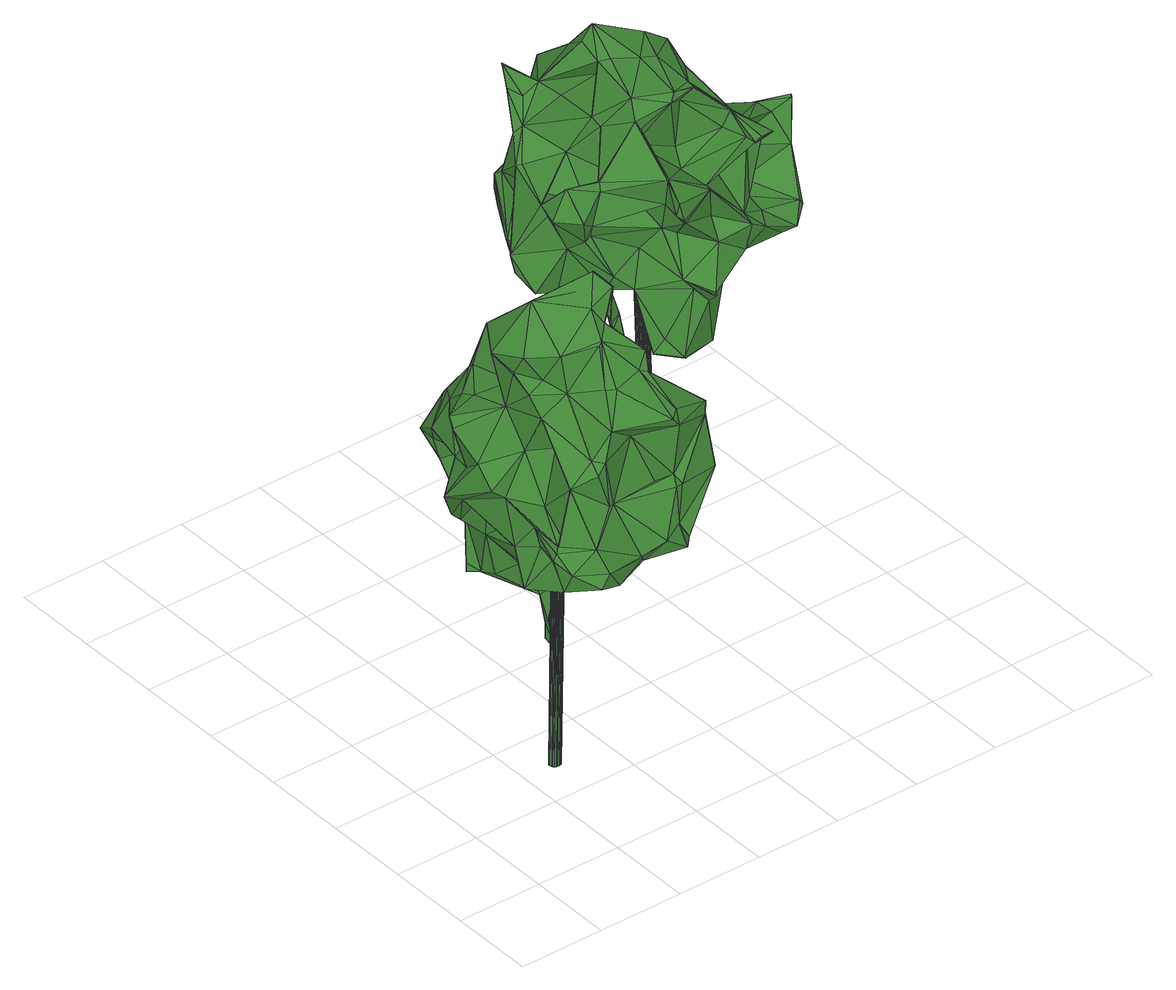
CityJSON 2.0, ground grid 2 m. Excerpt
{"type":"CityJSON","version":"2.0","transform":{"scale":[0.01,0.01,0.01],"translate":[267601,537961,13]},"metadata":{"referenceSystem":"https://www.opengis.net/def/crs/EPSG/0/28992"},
"CityObjects":{
"tree1":{"type":"SolitaryVegetationObject","attributes":{"gtid":345,"crown_width_m":5.55,"crown_median_z":20.7,"crown_r50_m":0.27,"crown_porosity":0.901,"trunk_H_m":7.05,"trunk_DBH_m":0.258,"trunk_radius_m":0.129,"trunk_base_height_m":13.65,"original_gtid":"346"},"geometry":[{"type":"Solid","lod":"3","boundaries":[[[[0,1,2]],[[3,4,5]],[[6,7,8]],[[9,10,11]],[[12,13,14]],[[12,15,16]],[[17,18,19]],[[20,21,22]],[[23,24,25]],[[26,27,28]],[[29,30,31]],[[32,33,34]],[[35,36,37]],[[38,39,40]],[[39,41,40]],[[42,43,44]],[[45,46,47]],[[48,49,50]],[[49,51,52]],[[53,54,29]],[[55,56,57]],[[58,59,10]],[[60,61,62]],[[0,63,8]],[[64,34,33]],[[65,66,67]],[[68,7,6]],[[69,70,71]],[[27,72,16]],[[73,74,66]],[[48,75,49]],[[24,43,25]],[[6,63,76]],[[77,78,79]],[[77,80,78]],[[81,82,60]],[[53,23,54]],[[83,84,85]],[[61,86,62]],[[87,88,89]],[[50,86,87]],[[64,90,91]],[[35,92,36]],[[93,94,95]],[[96,85,84]],[[97,98,55]],[[99,100,77]],[[93,95,101]],[[102,24,31]],[[87,61,88]],[[82,89,60]],[[88,60,89]],[[103,104,93]],[[103,93,97]],[[53,31,24]],[[105,71,17]],[[106,107,108]],[[89,48,50]],[[89,50,87]],[[109,103,110]],[[90,66,74]],[[29,31,53]],[[70,17,71]],[[88,61,60]],[[87,86,61]],[[94,104,111]],[[112,113,114]],[[37,36,115]],[[48,105,116]],[[50,49,45]],[[103,117,104]],[[27,16,118]],[[107,119,108]],[[120,121,122]],[[123,121,120]],[[72,124,22]],[[53,24,23]],[[17,19,105]],[[71,48,125]],[[71,105,48]],[[103,57,46]],[[25,43,126]],[[42,126,43]],[[127,22,124]],[[128,129,124]],[[0,2,63]],[[39,38,64]],[[130,131,132]],[[133,65,134]],[[113,135,114]],[[136,38,137]],[[137,138,136]],[[72,27,26]],[[90,68,6]],[[58,10,9]],[[122,8,7]],[[37,79,35]],[[39,64,33]],[[139,126,55]],[[107,98,119]],[[72,21,16]],[[71,140,69]],[[63,141,76]],[[142,76,141]],[[90,136,138]],[[90,6,91]],[[138,143,144]],[[145,144,146]],[[143,146,144]],[[140,89,82]],[[116,75,48]],[[41,147,148]],[[149,150,99]],[[50,44,86]],[[83,137,148]],[[148,147,84]],[[148,84,83]],[[139,25,126]],[[11,151,9]],[[7,152,122]],[[153,14,13]],[[39,106,41]],[[123,120,150]],[[149,79,37]],[[113,59,58]],[[113,58,135]],[[5,62,102]],[[9,135,58]],[[154,18,92]],[[155,49,52]],[[28,105,19]],[[28,19,26]],[[60,62,81]],[[55,57,97]],[[79,156,154]],[[157,158,78]],[[159,160,161]],[[6,8,63]],[[57,56,47]],[[18,162,19]],[[92,163,36]],[[78,158,164]],[[99,150,120]],[[122,99,120]],[[90,67,66]],[[134,165,166]],[[167,158,157]],[[168,111,169]],[[97,170,171]],[[93,170,97]],[[135,9,112]],[[135,112,114]],[[134,172,173]],[[59,113,112]],[[29,141,3]],[[142,141,29]],[[99,79,149]],[[77,79,99]],[[168,169,174]],[[175,165,168]],[[99,152,100]],[[176,100,152]],[[177,127,178]],[[177,178,80]],[[179,180,77]],[[26,19,162]],[[16,15,118]],[[181,117,109]],[[122,152,99]],[[68,152,7]],[[176,152,68]],[[44,56,55]],[[110,155,182]],[[37,150,149]],[[37,123,150]],[[73,66,65]],[[85,143,83]],[[137,83,143]],[[129,157,183]],[[41,106,147]],[[100,184,179]],[[77,100,179]],[[80,180,177]],[[20,16,21]],[[57,47,46]],[[104,117,185]],[[164,158,186]],[[145,146,165]],[[38,40,137]],[[52,118,15]],[[78,80,178]],[[127,124,129]],[[128,124,72]],[[128,72,26]],[[187,188,189]],[[172,190,191]],[[70,81,5]],[[77,180,80]],[[169,111,12]],[[165,134,65]],[[165,65,145]],[[14,169,12]],[[151,192,173]],[[74,176,68]],[[45,103,46]],[[103,109,117]],[[97,57,103]],[[106,108,147]],[[138,137,143]],[[140,71,125]],[[20,22,193]],[[194,195,177]],[[23,25,139]],[[11,192,151]],[[193,190,172]],[[194,131,191]],[[172,191,131]],[[73,192,11]],[[65,192,73]],[[111,168,94]],[[13,196,197]],[[44,50,198]],[[44,198,56]],[[154,162,18]],[[5,81,62]],[[116,105,28]],[[102,43,24]],[[62,43,102]],[[130,59,112]],[[132,199,177]],[[200,201,106]],[[202,203,115]],[[112,9,130]],[[156,186,157]],[[167,157,186]],[[54,142,29]],[[197,196,204]],[[203,161,160]],[[62,86,43]],[[176,74,100]],[[90,74,68]],[[140,82,81]],[[81,69,140]],[[12,196,13]],[[0,8,122]],[[91,34,64]],[[202,115,18]],[[163,115,36]],[[18,115,163]],[[39,33,200]],[[162,154,156]],[[157,162,156]],[[26,162,157]],[[35,79,154]],[[35,154,92]],[[70,5,202]],[[94,93,104]],[[181,15,12]],[[109,15,181]],[[139,98,107]],[[205,206,207]],[[171,98,97]],[[139,55,98]],[[201,208,142]],[[76,142,208]],[[119,98,171]],[[209,54,139]],[[139,54,23]],[[78,183,157]],[[32,76,33]],[[107,106,209]],[[209,139,107]],[[137,40,148]],[[41,148,40]],[[11,184,73]],[[73,184,74]],[[74,184,100]],[[92,18,163]],[[187,184,11]],[[101,171,170]],[[134,166,175]],[[165,175,166]],[[16,196,12]],[[200,106,39]],[[95,207,206]],[[101,206,210]],[[95,206,101]],[[210,206,171]],[[211,110,103]],[[211,103,45]],[[89,125,48]],[[12,185,181]],[[155,110,211]],[[155,52,182]],[[179,184,187]],[[51,75,116]],[[79,164,156]],[[78,164,79]],[[81,70,69]],[[140,125,89]],[[147,206,205]],[[171,206,147]],[[91,6,34]],[[127,129,178]],[[159,161,5]],[[104,185,111]],[[90,138,67]],[[189,188,130]],[[11,188,187]],[[186,158,167]],[[33,76,208]],[[33,208,200]],[[116,28,51]],[[52,51,28]],[[52,28,118]],[[118,28,27]],[[209,201,54]],[[209,212,201]],[[201,142,54]],[[42,55,126]],[[44,55,42]],[[86,44,43]],[[157,129,128]],[[157,128,26]],[[177,199,194]],[[127,177,193]],[[13,197,153]],[[15,109,182]],[[15,182,52]],[[101,170,93]],[[179,189,177]],[[179,177,180]],[[213,177,189]],[[187,189,179]],[[65,67,145]],[[130,151,173]],[[51,49,75]],[[132,177,213]],[[132,213,130]],[[3,141,2]],[[213,189,130]],[[199,132,131]],[[190,195,191]],[[194,191,195]],[[194,199,131]],[[172,131,173]],[[130,173,131]],[[190,193,195]],[[151,130,9]],[[138,144,67]],[[145,67,144]],[[171,147,108]],[[171,108,119]],[[134,193,172]],[[174,169,14]],[[174,14,193]],[[193,14,153]],[[193,22,127]],[[174,193,134]],[[177,195,193]],[[155,211,49]],[[49,211,45]],[[56,198,47]],[[16,20,196]],[[147,205,84]],[[2,141,63]],[[197,193,153]],[[175,174,134]],[[168,174,175]],[[197,204,193]],[[64,38,90]],[[136,90,38]],[[84,205,96]],[[203,202,161]],[[207,214,96]],[[161,202,5]],[[146,143,85]],[[3,5,30]],[[3,30,29]],[[102,31,30]],[[5,102,30]],[[204,196,20]],[[204,20,193]],[[156,164,186]],[[178,183,78]],[[178,129,183]],[[171,101,210]],[[165,214,207]],[[146,214,165]],[[215,214,146]],[[215,96,214]],[[205,207,96]],[[123,203,121]],[[165,95,168]],[[94,168,95]],[[95,165,207]],[[76,34,6]],[[32,34,76]],[[18,17,202]],[[17,70,202]],[[209,106,212]],[[201,200,208]],[[45,198,50]],[[47,198,45]],[[122,121,0]],[[106,201,212]],[[85,96,215]],[[85,215,146]],[[0,121,1]],[[2,1,121]],[[160,2,121]],[[160,121,203]],[[160,3,2]],[[123,115,203]],[[37,115,123]],[[5,4,159]],[[159,4,160]],[[3,160,4]],[[12,111,185]],[[181,185,117]],[[22,21,72]],[[110,182,109]],[[133,192,65]],[[133,134,192]],[[134,173,192]],[[10,188,11]],[[10,59,188]],[[130,188,59]],[[216,217,218]],[[216,218,219]],[[219,218,220]],[[219,220,221]],[[218,217,222]],[[218,222,220]],[[220,222,223]],[[220,223,221]],[[222,217,224]],[[222,224,223]],[[223,224,225]],[[223,225,221]],[[224,217,226]],[[224,226,225]],[[225,226,227]],[[225,227,221]],[[226,217,228]],[[226,228,227]],[[227,228,229]],[[227,229,221]],[[228,217,230]],[[228,230,229]],[[229,230,231]],[[229,231,221]],[[230,217,232]],[[230,232,231]],[[231,232,233]],[[231,233,221]],[[232,217,234]],[[232,234,233]],[[233,234,235]],[[233,235,221]],[[234,217,236]],[[234,236,235]],[[235,236,237]],[[235,237,221]],[[236,217,238]],[[236,238,237]],[[237,238,239]],[[237,239,221]],[[238,217,240]],[[238,240,239]],[[239,240,241]],[[239,241,221]],[[240,217,242]],[[240,242,241]],[[241,242,243]],[[241,243,221]],[[242,217,244]],[[242,244,243]],[[243,244,245]],[[243,245,221]],[[244,217,246]],[[244,246,245]],[[245,246,247]],[[245,247,221]],[[246,217,248]],[[246,248,247]],[[247,248,249]],[[247,249,221]],[[248,217,250]],[[248,250,249]],[[249,250,251]],[[249,251,221]],[[250,217,252]],[[250,252,251]],[[251,252,253]],[[251,253,221]],[[252,217,254]],[[252,254,253]],[[253,254,255]],[[253,255,221]],[[254,217,256]],[[254,256,255]],[[255,256,257]],[[255,257,221]],[[256,217,258]],[[256,258,257]],[[257,258,259]],[[257,259,221]],[[258,217,260]],[[258,260,259]],[[259,260,261]],[[259,261,221]],[[260,217,262]],[[260,262,261]],[[261,262,263]],[[261,263,221]],[[262,217,264]],[[262,264,263]],[[263,264,265]],[[263,265,221]],[[264,217,216]],[[264,216,265]],[[265,216,219]],[[265,219,221]]]]}]},
"tree2":{"type":"SolitaryVegetationObject","attributes":{"gtid":350,"crown_width_m":5.95,"crown_median_z":20.98,"crown_r50_m":0.283,"crown_porosity":0.896,"trunk_H_m":7.39,"trunk_DBH_m":0.288,"trunk_radius_m":0.144,"trunk_base_height_m":13.59,"original_gtid":"351"},"geometry":[{"type":"Solid","lod":"3","boundaries":[[[[266,267,268]],[[269,270,271]],[[272,270,269]],[[273,274,275]],[[276,277,278]],[[279,280,281]],[[282,283,284]],[[285,286,287]],[[288,289,290]],[[291,292,293]],[[294,295,296]],[[297,298,299]],[[300,301,302]],[[303,293,304]],[[303,291,293]],[[305,290,306]],[[305,306,307]],[[308,309,310]],[[311,273,312]],[[311,312,306]],[[313,314,315]],[[316,288,317]],[[318,283,319]],[[309,320,310]],[[309,301,320]],[[321,322,323]],[[324,325,326]],[[327,328,329]],[[267,330,331]],[[332,322,333]],[[334,335,336]],[[337,338,339]],[[340,341,342]],[[343,344,345]],[[346,274,281]],[[347,285,348]],[[286,285,347]],[[315,314,349]],[[281,274,279]],[[350,351,352]],[[290,353,354]],[[290,354,306]],[[355,356,269]],[[289,288,296]],[[279,274,273]],[[324,357,358]],[[359,360,336]],[[361,362,327]],[[266,362,361]],[[363,364,365]],[[366,319,283]],[[343,367,344]],[[368,369,304]],[[296,370,371]],[[300,320,301]],[[342,341,301]],[[372,367,352]],[[373,374,375]],[[281,280,346]],[[268,376,333]],[[293,368,304]],[[292,368,293]],[[368,292,377]],[[375,378,289]],[[379,337,339]],[[380,381,362]],[[382,383,353]],[[275,274,276]],[[357,384,385]],[[386,335,334]],[[387,332,350]],[[388,389,303]],[[306,318,390]],[[391,392,393]],[[269,393,392]],[[394,372,395]],[[338,396,397]],[[346,380,277]],[[340,370,341]],[[371,370,340]],[[398,314,313]],[[399,360,359]],[[316,400,401]],[[275,401,400]],[[350,402,387]],[[340,342,371]],[[382,403,383]],[[369,404,304]],[[403,382,374]],[[403,374,405]],[[406,300,407]],[[406,407,408]],[[336,360,334]],[[409,329,328]],[[383,283,353]],[[410,411,412]],[[393,271,325]],[[313,413,398]],[[414,415,391]],[[381,346,416]],[[322,417,418]],[[315,349,419]],[[420,421,402]],[[422,343,345]],[[423,319,366]],[[315,413,313]],[[424,425,426]],[[427,428,429]],[[346,381,380]],[[316,430,288]],[[354,353,283]],[[354,283,306]],[[431,310,320]],[[338,397,339]],[[271,393,269]],[[316,365,432]],[[296,430,370]],[[280,416,346]],[[409,416,280]],[[328,416,409]],[[301,341,302]],[[277,323,418]],[[380,323,277]],[[284,272,356]],[[433,414,434]],[[435,436,437]],[[438,439,440]],[[295,309,437]],[[416,441,381]],[[272,442,335]],[[443,300,406]],[[277,418,278]],[[383,284,283]],[[266,361,330]],[[387,444,424]],[[268,362,266]],[[445,423,446]],[[445,446,447]],[[390,448,449]],[[336,335,442]],[[419,438,440]],[[419,349,438]],[[450,451,376]],[[452,352,367]],[[370,430,302]],[[377,453,421]],[[392,391,454]],[[274,346,276]],[[306,283,318]],[[332,455,351]],[[267,376,268]],[[439,299,298]],[[376,332,333]],[[344,367,372]],[[348,345,344]],[[394,456,372]],[[271,412,411]],[[348,422,345]],[[457,458,424]],[[277,276,346]],[[459,374,373]],[[405,374,459]],[[405,459,373]],[[355,454,460]],[[461,454,415]],[[456,344,372]],[[289,296,462]],[[437,462,296]],[[463,365,316]],[[347,348,456]],[[456,348,344]],[[421,368,377]],[[292,464,465]],[[291,464,292]],[[464,291,466]],[[467,287,337]],[[452,367,343]],[[461,468,460]],[[355,460,468]],[[469,456,394]],[[303,470,422]],[[343,422,470]],[[372,451,450]],[[368,420,369]],[[421,420,368]],[[304,470,303]],[[399,471,360]],[[472,473,357]],[[419,299,413]],[[419,413,315]],[[326,357,324]],[[324,393,325]],[[317,290,305]],[[288,290,317]],[[432,430,316]],[[474,385,384]],[[421,475,402]],[[324,391,393]],[[447,461,476]],[[421,453,475]],[[477,272,284]],[[477,284,383]],[[331,478,469]],[[415,454,391]],[[461,460,454]],[[286,479,472]],[[296,288,430]],[[466,291,480]],[[469,481,267]],[[326,410,472]],[[410,326,325]],[[466,482,483]],[[484,483,482]],[[408,425,424]],[[320,443,431]],[[383,403,477]],[[326,472,357]],[[476,485,447]],[[376,451,332]],[[322,332,458]],[[429,318,423]],[[429,423,445]],[[439,298,426]],[[486,476,487]],[[425,408,407]],[[477,403,442]],[[405,442,403]],[[488,489,490]],[[467,389,285]],[[290,289,378]],[[397,482,339]],[[386,482,397]],[[267,266,330]],[[491,352,452]],[[491,350,352]],[[438,492,413]],[[493,413,492]],[[488,490,494]],[[488,494,495]],[[470,452,343]],[[405,399,359]],[[491,452,470]],[[454,355,269]],[[392,454,269]],[[347,479,286]],[[427,409,280]],[[353,378,382]],[[290,378,353]],[[424,444,475]],[[402,475,444]],[[317,496,400]],[[477,442,272]],[[440,439,363]],[[304,404,470]],[[363,439,432]],[[439,426,432]],[[497,472,410]],[[429,445,485]],[[330,361,498]],[[361,327,498]],[[331,330,474]],[[418,323,322]],[[483,386,334]],[[362,321,323]],[[362,323,380]],[[336,442,359]],[[360,471,334]],[[499,435,500]],[[427,501,409]],[[433,501,427]],[[363,365,278]],[[369,420,402]],[[431,443,502]],[[491,404,350]],[[453,431,502]],[[431,453,377]],[[388,285,389]],[[438,299,439]],[[413,299,438]],[[373,375,462]],[[503,397,504]],[[500,435,431]],[[310,431,435]],[[427,429,505]],[[456,384,473]],[[471,436,435]],[[476,461,487]],[[423,468,461]],[[355,468,423]],[[322,458,457]],[[463,276,365]],[[463,275,276]],[[437,309,308]],[[426,407,432]],[[363,297,440]],[[397,503,386]],[[432,365,364]],[[505,429,485]],[[437,373,462]],[[436,399,373]],[[436,373,437]],[[483,500,465]],[[500,431,465]],[[314,398,493]],[[330,498,474]],[[463,401,275]],[[316,401,463]],[[386,503,490]],[[424,475,408]],[[456,478,384]],[[348,285,388]],[[348,388,422]],[[422,388,303]],[[469,478,456]],[[484,482,386]],[[475,453,502]],[[405,373,399]],[[285,287,467]],[[399,436,471]],[[272,269,356]],[[443,406,502]],[[371,506,294]],[[295,294,506]],[[300,443,320]],[[475,502,406]],[[408,475,406]],[[472,479,473]],[[469,267,331]],[[416,328,441]],[[362,381,441]],[[327,362,441]],[[483,334,500]],[[334,499,500]],[[289,462,375]],[[332,351,350]],[[337,287,338]],[[270,495,507]],[[499,471,435]],[[499,334,471]],[[359,442,405]],[[308,508,437]],[[437,508,310]],[[437,310,435]],[[308,310,508]],[[377,465,431]],[[292,465,377]],[[413,493,398]],[[465,464,483]],[[466,483,464]],[[300,302,407]],[[370,302,341]],[[327,509,328]],[[441,328,509]],[[372,450,395]],[[432,407,430]],[[400,496,510]],[[400,510,275]],[[473,384,357]],[[331,474,384]],[[494,490,503]],[[511,278,418]],[[440,297,419]],[[511,418,417]],[[512,282,284]],[[366,282,512]],[[278,365,276]],[[372,352,451]],[[441,509,327]],[[272,513,270]],[[335,513,272]],[[331,384,478]],[[299,419,297]],[[430,407,302]],[[317,400,316]],[[303,480,291]],[[484,386,483]],[[352,351,455]],[[396,287,504]],[[286,504,287]],[[448,514,515]],[[390,428,448]],[[270,507,271]],[[271,507,412]],[[325,271,411]],[[410,325,411]],[[495,270,488]],[[488,270,489]],[[303,389,480]],[[371,294,296]],[[280,428,427]],[[301,506,342]],[[309,506,301]],[[429,428,318]],[[371,342,506]],[[375,374,378]],[[382,378,374]],[[296,295,437]],[[279,428,280]],[[424,458,387]],[[295,506,309]],[[317,305,496]],[[433,427,505]],[[433,487,414]],[[414,487,415]],[[415,487,461]],[[447,485,445]],[[423,366,355]],[[363,298,297]],[[486,485,476]],[[505,487,433]],[[486,487,505]],[[505,485,486]],[[268,321,362]],[[333,322,321]],[[333,321,268]],[[501,433,434]],[[501,434,474]],[[425,407,426]],[[363,432,364]],[[451,352,332]],[[332,352,455]],[[515,514,311]],[[311,514,273]],[[273,510,312]],[[275,510,273]],[[428,390,318]],[[516,390,449]],[[494,504,495]],[[503,504,494]],[[516,515,390]],[[412,504,286]],[[507,504,412]],[[495,504,507]],[[329,409,501]],[[473,479,456]],[[347,456,479]],[[489,513,335]],[[314,493,492]],[[314,492,349]],[[349,492,438]],[[270,513,489]],[[386,490,335]],[[490,489,335]],[[511,457,426]],[[426,457,424]],[[511,417,457]],[[516,449,515]],[[497,410,286]],[[497,286,472]],[[410,412,286]],[[307,496,305]],[[423,318,319]],[[311,306,390]],[[379,517,467]],[[379,467,337]],[[385,358,357]],[[324,358,391]],[[414,391,358]],[[306,312,307]],[[312,496,307]],[[312,510,496]],[[491,470,404]],[[385,474,358]],[[512,356,366]],[[355,366,356]],[[512,284,356]],[[387,458,332]],[[515,311,390]],[[482,517,339]],[[515,449,448]],[[339,517,379]],[[428,514,448]],[[273,514,279]],[[428,279,514]],[[389,467,517]],[[466,517,482]],[[480,517,466]],[[389,517,480]],[[511,298,278]],[[278,298,363]],[[426,298,511]],[[394,481,469]],[[402,444,387]],[[358,474,434]],[[358,434,414]],[[417,322,457]],[[402,350,404]],[[402,404,369]],[[366,518,282]],[[282,518,283]],[[283,518,366]],[[474,498,501]],[[329,501,498]],[[329,498,327]],[[394,395,481]],[[267,481,395]],[[450,376,395]],[[267,395,376]],[[447,446,461]],[[504,397,396]],[[423,461,446]],[[338,287,396]],[[519,520,521]],[[519,521,522]],[[522,521,523]],[[522,523,524]],[[521,520,525]],[[521,525,523]],[[523,525,526]],[[523,526,524]],[[525,520,527]],[[525,527,526]],[[526,527,528]],[[526,528,524]],[[527,520,529]],[[527,529,528]],[[528,529,530]],[[528,530,524]],[[529,520,531]],[[529,531,530]],[[530,531,532]],[[530,532,524]],[[531,520,533]],[[531,533,532]],[[532,533,534]],[[532,534,524]],[[533,520,535]],[[533,535,534]],[[534,535,536]],[[534,536,524]],[[535,520,537]],[[535,537,536]],[[536,537,538]],[[536,538,524]],[[537,520,539]],[[537,539,538]],[[538,539,540]],[[538,540,524]],[[539,520,541]],[[539,541,540]],[[540,541,542]],[[540,542,524]],[[541,520,543]],[[541,543,542]],[[542,543,544]],[[542,544,524]],[[543,520,545]],[[543,545,544]],[[544,545,546]],[[544,546,524]],[[545,520,547]],[[545,547,546]],[[546,547,548]],[[546,548,524]],[[547,520,549]],[[547,549,548]],[[548,549,550]],[[548,550,524]],[[549,520,551]],[[549,551,550]],[[550,551,552]],[[550,552,524]],[[551,520,553]],[[551,553,552]],[[552,553,554]],[[552,554,524]],[[553,520,555]],[[553,555,554]],[[554,555,556]],[[554,556,524]],[[555,520,557]],[[555,557,556]],[[556,557,558]],[[556,558,524]],[[557,520,559]],[[557,559,558]],[[558,559,560]],[[558,560,524]],[[559,520,561]],[[559,561,560]],[[560,561,562]],[[560,562,524]],[[561,520,563]],[[561,563,562]],[[562,563,564]],[[562,564,524]],[[563,520,565]],[[563,565,564]],[[564,565,566]],[[564,566,524]],[[565,520,567]],[[565,567,566]],[[566,567,568]],[[566,568,524]],[[567,520,519]],[[567,519,568]],[[568,519,522]],[[568,522,524]]]]}]}
},
"vertices":[
[562,213,785],[555,216,801],[537,188,838],[505,184,914],[439,175,895],[429,242,1007],[477,113,680],[471,203,643],[547,208,761],[282,326,395],[284,326,395],[295,316,488],[138,442,796],[214,369,733],[120,429,672],[161,488,900],[158,542,801],[399,484,926],[400,477,871],[324,539,902],[238,539,710],[198,589,731],[214,588,675],[386,56,995],[386,165,1053],[314,147,1048],[264,581,845],[198,553,867],[275,554,905],[510,108,956],[391,139,980],[403,158,1048],[407,79,723],[386,37,750],[433,64,682],[535,486,794],[530,480,823],[557,440,768],[303,48,691],[350,29,728],[301,45,700],[300,48,701],[343,239,1091],[349,239,1099],[277,279,1071],[151,343,1101],[142,261,1099],[143,261,1102],[353,453,1077],[219,443,1087],[272,368,1160],[258,443,971],[192,465,980],[410,76,999],[404,58,972],[215,180,1064],[188,223,1085],[156,227,1060],[293,312,327],[291,343,378],[427,301,1164],[425,300,1165],[378,266,1117],[523,102,806],[404,33,687],[189,235,594],[288,222,586],[242,182,608],[452,209,626],[383,384,1017],[376,368,983],[386,485,945],[185,614,748],[287,266,568],[320,226,604],[339,437,1015],[512,80,812],[451,427,648],[378,522,665],[491,444,700],[382,516,611],[424,363,1057],[421,367,1073],[179,22,688],[132,58,722],[130,82,670],[358,283,1152],[406,340,1189],[408,341,1188],[401,388,1113],[368,145,636],[432,65,680],[465,485,834],[170,259,900],[72,242,852],[104,239,825],[117,100,741],[169,204,1010],[216,102,942],[518,351,676],[394,337,654],[175,202,793],[432,203,1062],[155,302,991],[69,283,898],[363,554,963],[260,89,825],[238,86,936],[245,82,830],[86,396,946],[155,402,963],[48,364,782],[288,343,378],[293,348,336],[291,347,336],[479,446,846],[327,535,964],[80,376,928],[197,542,879],[216,80,918],[530,349,736],[526,244,802],[540,238,754],[508,347,760],[227,618,729],[363,442,1073],[294,158,1051],[237,614,649],[228,616,730],[279,627,681],[276,346,450],[180,411,511],[214,400,522],[217,361,613],[154,365,641],[292,313,325],[257,60,646],[245,49,654],[246,95,634],[286,127,969],[369,424,1067],[505,103,931],[503,102,930],[160,106,662],[218,162,626],[148,214,602],[120,198,617],[185,47,770],[202,25,716],[555,397,726],[545,369,730],[276,344,450],[459,270,667],[132,415,662],[451,475,810],[189,451,994],[397,451,788],[279,517,769],[311,465,657],[386,225,972],[456,273,848],[433,336,906],[359,478,853],[478,480,878],[395,425,671],[128,239,695],[180,267,724],[259,471,737],[76,340,776],[118,428,671],[213,215,912],[168,111,889],[179,411,513],[189,378,521],[130,414,661],[127,326,785],[433,252,637],[260,501,544],[320,530,643],[337,416,597],[379,486,604],[149,429,828],[152,437,948],[271,532,680],[331,353,601],[105,364,828],[354,399,767],[320,390,521],[279,345,450],[318,392,520],[172,450,515],[167,444,500],[226,346,548],[201,491,598],[169,443,499],[173,451,513],[257,470,735],[234,381,687],[218,324,1068],[184,426,511],[387,46,835],[399,71,847],[433,338,908],[462,345,852],[266,490,640],[124,99,758],[135,107,765],[149,202,753],[408,53,830],[357,155,911],[154,115,767],[190,326,1025],[384,113,812],[275,409,543],[146,178,720],[156,154,696],[288,295,64],[275,295,65],[287,299,64],[312,312,769],[311,316,769],[299,312,770],[286,302,64],[310,319,769],[284,304,64],[308,321,769],[281,306,64],[305,323,769],[278,308,65],[302,325,769],[275,308,65],[299,325,769],[271,307,65],[295,324,770],[268,306,65],[292,323,770],[266,304,65],[289,321,770],[264,301,65],[288,318,770],[262,298,65],[286,315,770],[262,295,65],[286,312,770],[263,291,65],[286,308,770],[264,288,65],[288,305,770],[266,286,65],[290,303,770],[269,284,65],[293,301,770],[272,282,65],[296,299,770],[275,282,65],[299,299,770],[279,283,65],[302,300,770],[282,284,65],[305,301,770],[284,286,65],[308,303,770],[286,289,65],[310,306,770],[288,292,65],[311,309,769],
[1152,1211,826],[1169,1165,817],[1182,1174,706],[934,884,1070],[1007,847,1045],[1021,856,1061],[917,849,1038],[753,1055,706],[826,1175,687],[817,1114,629],[909,1154,644],[1037,1197,606],[983,1117,635],[803,1157,788],[885,1181,798],[837,1200,713],[836,905,847],[738,924,872],[827,854,929],[1185,827,935],[1156,845,965],[1168,726,973],[839,846,663],[844,825,703],[779,892,764],[1255,749,751],[1224,717,719],[1270,757,730],[915,752,561],[963,720,681],[881,807,666],[990,1023,502],[996,1014,535],[997,1026,479],[1016,828,587],[1007,714,537],[1003,830,584],[1300,833,823],[1282,778,718],[722,922,662],[696,971,741],[704,965,697],[949,629,720],[970,678,673],[978,666,695],[728,1005,708],[726,1006,707],[1023,1022,367],[999,1025,394],[1023,1039,412],[852,975,652],[777,923,641],[764,1039,892],[775,1032,893],[1049,734,659],[1161,1167,683],[1154,1128,651],[1141,1153,681],[1079,1024,1089],[1054,954,1079],[1129,1015,1054],[1064,1159,856],[934,1154,825],[1035,1155,880],[1162,1221,867],[1109,1140,857],[1205,1043,663],[1186,1165,694],[1012,729,896],[922,748,952],[911,698,924],[1169,724,972],[1167,725,973],[1148,752,938],[879,743,544],[926,734,533],[919,690,546],[1351,897,883],[1293,955,857],[1350,897,885],[944,1218,675],[1176,839,939],[1277,916,888],[993,1027,407],[1266,915,668],[1211,925,685],[1249,980,793],[718,863,873],[749,917,841],[898,964,994],[894,930,991],[1122,1051,1009],[1011,1101,1022],[909,705,892],[921,695,879],[1150,1217,841],[1108,1182,770],[994,1014,535],[983,1023,638],[962,1075,644],[863,1002,902],[1294,954,855],[1275,791,680],[1284,830,672],[904,781,552],[878,742,547],[1259,1028,817],[935,786,805],[800,839,839],[807,852,806],[1225,1104,766],[1204,742,698],[798,859,791],[1162,749,947],[1033,1210,643],[1011,1202,672],[762,816,873],[753,863,938],[1090,1097,918],[1015,1104,983],[1021,753,890],[1197,1019,645],[1288,882,879],[1156,852,871],[803,992,836],[970,1054,1140],[962,984,1097],[1019,962,1086],[1251,1048,815],[1274,1097,793],[1161,751,949],[1147,754,939],[1023,1019,367],[929,706,863],[779,995,688],[843,1007,678],[1255,899,654],[824,843,911],[1280,837,676],[927,765,879],[1054,909,644],[1033,912,626],[1099,954,633],[933,1156,826],[1074,877,1051],[1073,876,1052],[1076,862,1047],[1024,1036,413],[975,1134,1043],[945,1056,1106],[934,1128,734],[1076,1130,599],[1068,1144,594],[992,1042,450],[1259,858,669],[1238,851,681],[1345,888,885],[814,1080,944],[1145,986,632],[1056,966,608],[1038,997,592],[883,1160,913],[807,1138,802],[799,1092,926],[948,891,628],[1102,728,712],[935,955,634],[959,1217,976],[1002,1176,971],[1031,725,762],[963,773,789],[948,734,701],[997,1024,479],[996,1012,534],[987,1022,502],[1037,1096,741],[920,749,950],[1043,814,701],[1211,924,682],[817,1135,1004],[839,1112,988],[817,1150,1054],[824,1117,753],[854,1091,736],[1276,1097,791],[1254,1055,761],[1278,918,819],[1175,846,694],[943,1002,1088],[1205,982,792],[1176,983,889],[1107,1077,669],[1179,1021,643],[911,848,857],[975,1044,1020],[876,1107,1010],[904,820,751],[933,1094,661],[1161,751,768],[1139,709,761],[1165,797,774],[1186,783,919],[915,1084,972],[1207,1061,782],[1297,846,812],[931,705,864],[1152,988,994],[1168,996,938],[1079,1188,946],[1188,880,680],[818,1152,1055],[827,851,929],[1107,1040,819],[1151,851,951],[1183,839,786],[1220,1098,782],[1151,787,920],[1101,732,798],[1101,840,861],[819,1136,1003],[847,1122,994],[876,1110,1009],[1037,873,910],[924,858,976],[1017,829,889],[1270,903,804],[996,1026,407],[1001,1024,395],[1137,848,927],[1052,877,1015],[760,984,686],[1061,895,995],[1042,1172,902],[1038,759,805],[1096,700,792],[989,1180,938],[1159,859,701],[1151,788,931],[1154,844,964],[878,1157,931],[918,691,548],[1075,861,1045],[951,630,721],[1020,1075,822],[758,1043,702],[1039,1095,611],[885,891,906],[932,850,1012],[755,1054,707],[759,1042,704],[859,1000,722],[1184,783,917],[794,976,846],[1039,945,59],[1025,945,59],[1039,949,59],[1021,955,798],[1020,958,798],[1006,955,798],[1038,952,59],[1019,962,798],[1035,955,59],[1017,965,798],[1032,957,59],[1014,967,798],[1029,959,59],[1010,969,797],[1025,959,59],[1007,969,797],[1021,959,59],[1003,969,797],[1018,958,59],[999,967,797],[1015,955,59],[996,965,797],[1013,952,58],[994,962,797],[1011,949,59],[993,959,797],[1011,945,59],[992,955,797],[1011,941,59],[992,951,797],[1012,938,59],[994,948,797],[1015,935,59],[996,945,797],[1018,933,59],[999,943,798],[1021,931,59],[1002,941,798],[1025,931,59],[1006,940,798],[1029,931,59],[1010,941,798],[1032,932,59],[1013,942,798],[1035,935,59],[1016,945,798],[1037,938,59],[1019,948,798],[1039,941,59],[1020,951,798]
]}
